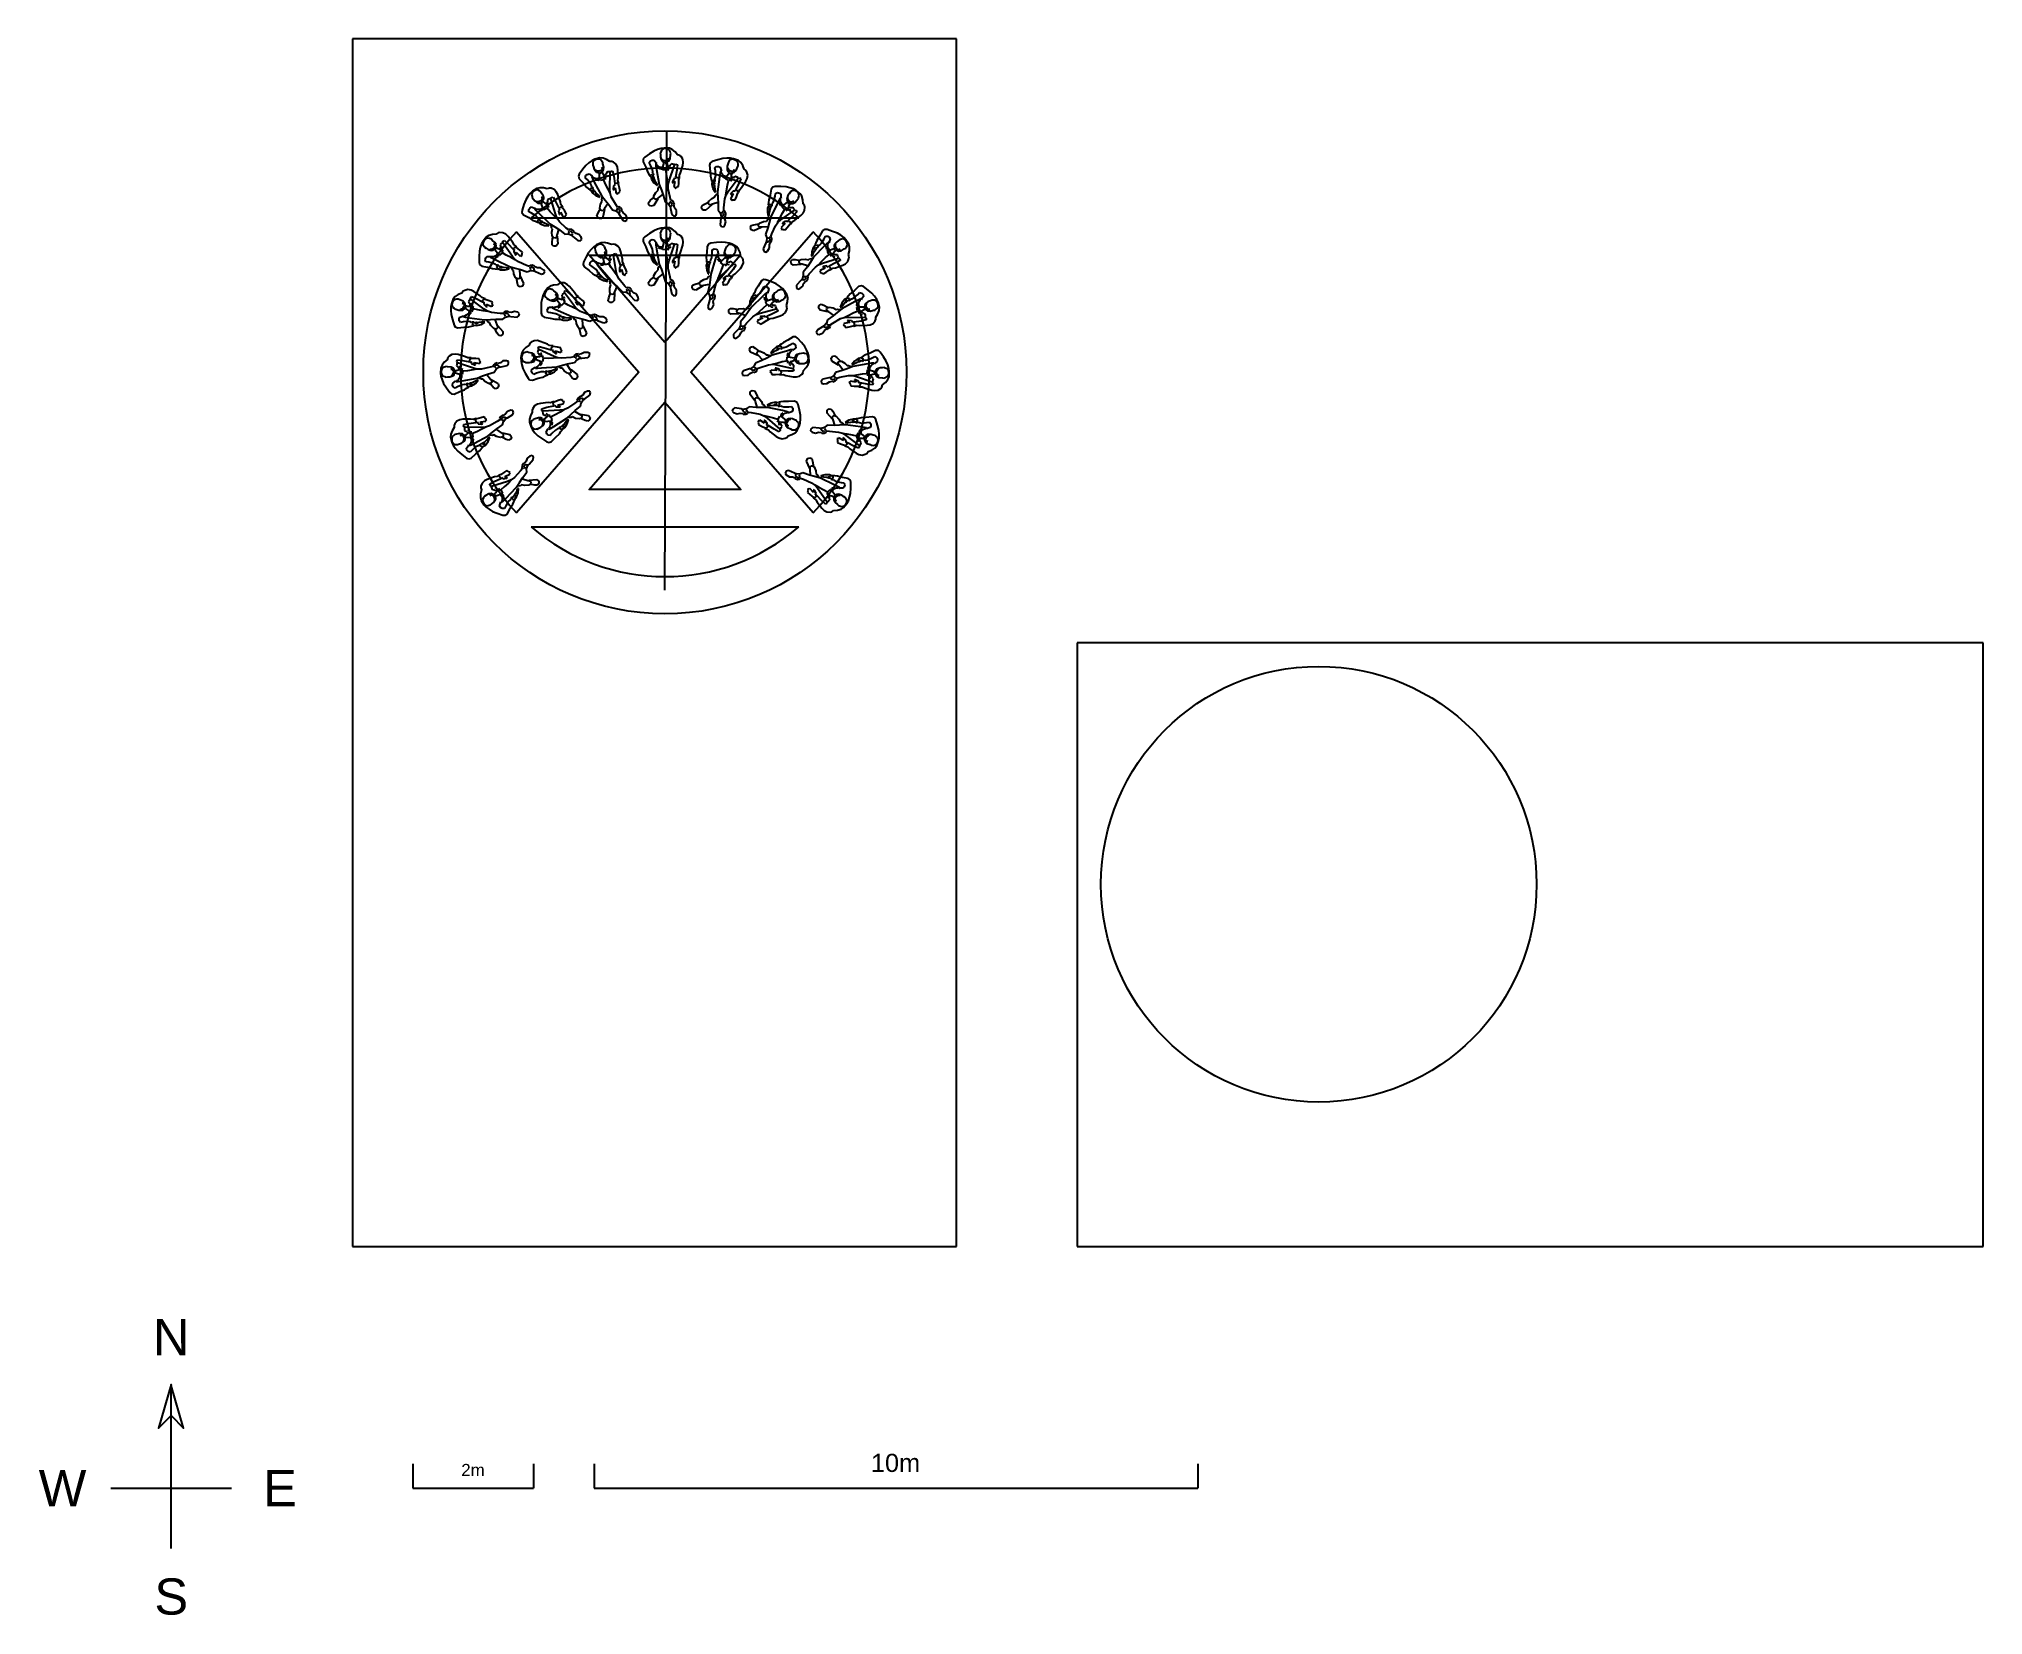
# Model space of a CAD drawing. Header units: metres. Extents: x -5.2 to 27, y -6.1 to 20.
import ezdxf

# ---------------------------------------------------------------- set-up
doc = ezdxf.new("R2010")
doc.units = ezdxf.units.M
for name, color, linetype, lineweight, true_color in [('Furniture', 136, 'Continuous', 25, 0x008080), ('Legend', 40, 'Continuous', 25, 0xffbb00), ('Structures', 136, 'Continuous', 25, 0x008080)]:
    doc.layers.add(name, color=color, linetype=linetype, lineweight=lineweight, true_color=true_color)
doc.styles.add('textstyle15', font='')
doc.styles.add('textstyle16', font='')
doc.styles.add('textstyle17', font='')
doc.styles.add('textstyle18', font='')
doc.styles.add('textstyle19', font='')
doc.styles.add('textstyle20', font='')
doc.styles.get('textstyle15').set_extended_font_data('Arial')
doc.styles.get('textstyle16').set_extended_font_data('Arial')
doc.styles.get('textstyle17').set_extended_font_data('Arial')
doc.styles.get('textstyle18').set_extended_font_data('Arial')
doc.styles.get('textstyle19').set_extended_font_data('Arial')
doc.styles.get('textstyle20').set_extended_font_data('Arial')

# ---------------------------------------------------------------- blocks, each defined once
blk = doc.blocks.new('Legend')
at = {"layer": 'Legend'}
for p, q in [((4, 0.4), (4, 0)), ((6, 0.4), (6, 0)), ((7, 0.4), (7, 0)), ((17, 0.4), (17, 0)), ((-1, 0), (1, 0)), ((4, 0), (6, 0)), ((7, 0), (17, 0))]:
    blk.add_line(p, q, dxfattribs=at)
for points in [[(-0.004, 1.2), (0.202, 0.994), (0, 1.7), (-0.004, 1.713), (-0.209, 0.994), (-0.004, 1.2)], [(0, -1), (0, 1.7)]]:
    blk.add_lwpolyline(points, dxfattribs=at)
for s, insert, char_height, attachment_point, style in [('N', (0, 2.5), 0.6, 5, 'textstyle17'), ('2m', (4.996, 0.4), 0.2, 2, 'textstyle16'), ('10m', (11.992, 0.567), 0.3, 2, 'textstyle15'), ('W', (-1.8, 0), 0.6, 5, 'textstyle18'), ('E', (1.8, 0), 0.6, 5, 'textstyle19'), ('S', (0, -1.8), 0.6, 5, 'textstyle20')]:
    blk.add_mtext(s, dxfattribs=dict(at, insert=insert, char_height=char_height, attachment_point=attachment_point, style=style))
blk = doc.blocks.new('Person sitting')
at = {"layer": 'Furniture', "color": 253, "true_color": 0xa0a0a4}
for p, q in [((-0.319, 0.074), (-0.323, -0.013)), ((-0.299, 0.12), (-0.319, 0.074)), ((-0.308, 0.042), (-0.314, 0.007)), ((-0.314, 0.007), (-0.308, -0.032)), ((-0.29, 0.072), (-0.308, 0.042)), ((-0.262, 0.166), (-0.299, 0.12)), ((-0.264, 0.085), (-0.29, 0.072)), ((-0.245, 0.09), (-0.264, 0.085)), ((-0.212, 0.209), (-0.262, 0.166)), ((-0.238, 0.096), (-0.245, 0.09)), ((-0.208, 0.09), (-0.238, 0.096)), ((-0.201, 0.244), (-0.212, 0.209)), ((-0.151, 0.086), (-0.208, 0.09)), ((-0.182, 0.266), (-0.201, 0.244)), ((-0.138, 0.294), (-0.182, 0.266)), ((-0.127, 0.061), (-0.156, 0.053)), ((-0.156, 0.053), (-0.127, 0.048)), ((-0.114, 0.068), (-0.151, 0.086)), ((-0.14, 0.079), (-0.127, 0.061)), ((-0.083, 0.301), (-0.138, 0.294)), ((-0.127, 0.048), (-0.116, 0.031)), ((-0.112, 0.009), (-0.118, -0.022)), ((-0.116, 0.031), (-0.112, 0.009)), ((-0.099, 0.044), (-0.114, 0.068)), ((-0.109, 0.052), (-0.101, 0.024)), ((-0.094, 0.02), (-0.099, 0.044)), ((-0.075, 0.011), (-0.094, 0.02)), ((-0.092, 0.031), (-0.051, 0.035)), ((-0.092, -0.01), (-0.073, 0.001)), ((-0.033, 0.294), (-0.083, 0.301)), ((-0.073, 0.001), (-0.075, 0.011)), ((-0.057, 0.127), (-0.062, 0.107)), ((-0.062, 0.107), (-0.038, 0.088)), ((-0.049, 0.157), (-0.057, 0.127)), ((-0.055, 0.179), (-0.044, 0.205)), ((-0.042, 0.159), (-0.055, 0.179)), ((-0.051, 0.035), (-0.012, 0.046)), ((-0.044, 0.205), (0.041, 0.196)), ((0.221, 0.07), (-0.042, 0.159)), ((-0.038, 0.088), (-0.02, 0.057)), ((0.089, 0.259), (-0.033, 0.294)), ((-0.012, 0.046), (-0.005, 0.057)), ((0.006, 0.085), (-0.009, 0.103)), ((-0.005, 0.057), (0.017, 0.059)), ((0.012, 0.066), (0.006, 0.085)), ((0.017, 0.059), (0.045, 0.018)), ((0.03, 0.037), (0.039, 0.066)), ((0.045, 0.018), (0.036, -0.039)), ((0.041, 0.196), (0.158, 0.175)), ((0.123, 0.027), (0.049, 0.02)), ((0.128, 0.24), (0.089, 0.259)), ((0.215, 0.04), (0.123, 0.027)), ((0.184, 0.24), (0.128, 0.24)), ((0.157, 0.203), (0.178, 0.234)), ((0.162, 0.183), (0.157, 0.203)), ((0.158, 0.175), (0.178, 0.179)), ((0.178, 0.179), (0.189, 0.146)), ((0.189, 0.229), (0.184, 0.24)), ((0.259, 0.227), (0.189, 0.229)), ((0.189, 0.146), (0.239, 0.122)), ((0.289, 0.051), (0.215, 0.04)), ((0.285, 0.053), (0.221, 0.07)), ((0.23, 0.162), (0.322, 0.146)), ((0.23, 0.153), (0.23, 0.162)), ((0.254, 0.129), (0.23, 0.153)), ((0.239, 0.122), (0.252, 0.122)), ((0.252, 0.122), (0.254, 0.129)), ((0.315, 0.222), (0.259, 0.227)), ((0.352, 0.053), (0.285, 0.053)), ((0.32, 0.203), (0.315, 0.222)), ((0.326, 0.196), (0.32, 0.203)), ((0.322, 0.159), (0.343, 0.166)), ((0.322, 0.146), (0.322, 0.159)), ((0.328, 0.183), (0.326, 0.196)), ((0.339, 0.172), (0.328, 0.183)), ((0.343, 0.166), (0.339, 0.172)), ((0.498, 0.083), (0.352, 0.053)), ((0.455, -0.028), (0.566, 0.005)), ((0.548, 0.098), (0.498, 0.083)), ((0.572, 0.142), (0.548, 0.12)), ((0.548, 0.12), (0.548, 0.098)), ((0.574, 0.088), (0.555, 0.094)), ((0.566, 0.005), (0.598, 0.053)), ((0.611, 0.155), (0.572, 0.142)), ((0.594, 0.068), (0.574, 0.088)), ((0.592, 0.116), (0.577, 0.105)), ((0.611, 0.118), (0.592, 0.116)), ((0.598, 0.053), (0.646, 0.085)), ((0.62, 0.146), (0.611, 0.155)), ((0.638, 0.109), (0.611, 0.118)), ((0.668, 0.159), (0.62, 0.146)), ((0.657, 0.088), (0.638, 0.109)), ((0.646, 0.085), (0.677, 0.09)), ((0.709, 0.188), (0.668, 0.159)), ((0.677, 0.09), (0.779, 0.113)), ((0.768, 0.192), (0.709, 0.188)), ((0.801, 0.179), (0.768, 0.192)), ((0.779, 0.113), (0.803, 0.144)), ((0.803, 0.144), (0.801, 0.179)), ((-0.323, -0.013), (-0.317, -0.065)), ((-0.317, -0.065), (-0.299, -0.124)), ((-0.308, -0.032), (-0.29, -0.06)), ((-0.299, -0.124), (-0.273, -0.185)), ((-0.29, -0.06), (-0.256, -0.071)), ((-0.273, -0.185), (-0.227, -0.256)), ((-0.256, -0.071), (-0.243, -0.074)), ((-0.243, -0.074), (-0.243, -0.078)), ((-0.243, -0.078), (-0.21, -0.076)), ((-0.227, -0.256), (-0.171, -0.335)), ((-0.21, -0.076), (-0.173, -0.074)), ((-0.173, -0.074), (-0.136, -0.065)), ((-0.134, -0.048), (-0.151, -0.062)), ((-0.136, -0.065), (-0.112, -0.054)), ((-0.118, -0.022), (-0.134, -0.048)), ((-0.125, -0.211), (-0.123, -0.18)), ((-0.114, -0.241), (-0.125, -0.211)), ((-0.123, -0.18), (-0.079, -0.148)), ((-0.083, -0.261), (-0.114, -0.241)), ((-0.112, -0.054), (-0.097, -0.034)), ((-0.1, -0.021), (-0.109, -0.039)), ((-0.097, -0.034), (-0.092, -0.01)), ((-0.097, -0.361), (-0.005, -0.317)), ((-0.042, -0.239), (-0.083, -0.261)), ((0.015, -0.041), (-0.081, -0.013)), ((-0.079, -0.148), (-0.07, -0.137)), ((-0.07, -0.137), (-0.066, -0.154)), ((-0.066, -0.154), (-0.031, -0.152)), ((-0.053, -0.141), (-0.062, -0.139)), ((-0.029, -0.119), (-0.053, -0.141)), ((0.034, -0.208), (-0.042, -0.239)), ((-0.031, -0.152), (0.032, -0.141)), ((-0.003, -0.084), (-0.029, -0.119)), ((-0.005, -0.317), (0.071, -0.289)), ((-0.003, -0.041), (-0.003, -0.084)), ((0.028, -0.071), (0.008, -0.111)), ((0.036, -0.039), (0.015, -0.041)), ((0.019, -0.047), (0.028, -0.071)), ((0.032, -0.141), (0.28, -0.095)), ((0.073, -0.202), (0.034, -0.208)), ((0.071, -0.289), (0.108, -0.265)), ((0.089, -0.206), (0.073, -0.202)), ((0.106, -0.193), (0.089, -0.206)), ((0.126, -0.185), (0.106, -0.193)), ((0.108, -0.265), (0.141, -0.248)), ((0.113, -0.215), (0.119, -0.195)), ((0.121, -0.232), (0.113, -0.215)), ((0.139, -0.239), (0.121, -0.232)), ((0.134, -0.198), (0.126, -0.185)), ((0.15, -0.189), (0.134, -0.198)), ((0.141, -0.248), (0.143, -0.237)), ((0.143, -0.237), (0.191, -0.226)), ((0.171, -0.18), (0.15, -0.189)), ((0.17, -0.204), (0.164, -0.218)), ((0.185, -0.194), (0.17, -0.204)), ((0.184, -0.178), (0.171, -0.18)), ((0.208, -0.169), (0.184, -0.178)), ((0.193, -0.186), (0.185, -0.194)), ((0.187, -0.18), (0.193, -0.186)), ((0.191, -0.226), (0.252, -0.185)), ((0.252, -0.145), (0.208, -0.169)), ((0.274, -0.13), (0.252, -0.145)), ((0.252, -0.185), (0.298, -0.132)), ((0.291, -0.126), (0.272, -0.141)), ((0.272, -0.141), (0.274, -0.13)), ((0.28, -0.095), (0.372, -0.06)), ((0.298, -0.132), (0.291, -0.126)), ((0.352, -0.113), (0.313, -0.095)), ((0.374, -0.111), (0.352, -0.113)), ((0.372, -0.06), (0.455, -0.028)), ((0.411, -0.152), (0.374, -0.111)), ((0.47, -0.185), (0.411, -0.152)), ((0.444, -0.039), (0.502, -0.113)), ((0.507, -0.185), (0.47, -0.185)), ((0.509, -0.204), (0.487, -0.187)), ((0.502, -0.113), (0.529, -0.148)), ((0.52, -0.171), (0.507, -0.185)), ((0.548, -0.245), (0.509, -0.204)), ((0.516, -0.119), (0.629, -0.187)), ((0.529, -0.148), (0.52, -0.171)), ((0.585, -0.272), (0.548, -0.245)), ((0.62, -0.265), (0.585, -0.272)), ((0.642, -0.232), (0.62, -0.265)), ((0.629, -0.187), (0.642, -0.232)), ((-0.171, -0.335), (-0.142, -0.359)), ((-0.142, -0.359), (-0.097, -0.361))]:
    blk.add_line(p, q, dxfattribs=at)
blk = doc.blocks.new('Structures - Hourglass')
at = {"layer": 'Structures'}
for p, q in [((-0.2769, 0.3196), (0.277, 0.3196)), ((-0.2769, -0.3197), (0.277, -0.3197))]:
    blk.add_line(p, q, dxfattribs=at)
for points in [[(-0.3069, 0.291), (-0.0539, 0), (-0.3069, -0.291)], [(0.3069, -0.291), (0.0539, 0), (0.3069, 0.291)]]:
    blk.add_lwpolyline(points, dxfattribs=at)
for points in [[(0, 0.062), (-0.1567, 0.2423), (0.1567, 0.2423)], [(0, -0.062), (0.1568, -0.2424), (-0.1568, -0.2424)]]:
    blk.add_lwpolyline(points, close=True, dxfattribs=at)
blk.add_circle((0, 0), 0.5, dxfattribs=at)
for start, end in [(49.0888, 130.9106), (136.523, 223.4785), (316.5216, 43.4765), (229.1042, 310.8958)]:
    blk.add_arc((0, 0), 0.4229, start, end, dxfattribs=at)

msp = doc.modelspace()

# ---------------------------------------------------------------- linework, layer by layer
at = {"layer": 'Structures'}
for p, q in [((10, 20), (0, 20)), ((0, 20), (0, 0)), ((10, 0), (10, 20)), ((5.174, 10.871), (5.205, 18.478)), ((27, 10), (12, 10)), ((12, 10), (12, 0)), ((27, 0), (27, 10)), ((0, 0), (10, 0)), ((12, 0), (27, 0))]:
    msp.add_line(p, q, dxfattribs=at)
for centre, radius in [((5.174, 14.478), 4), ((16, 6), 3.607)]:
    msp.add_circle(centre, radius, dxfattribs=at)

# ---------------------------------------------------------------- block references
at = {"layer": 'Furniture'}
for p, rotation in [((4.127, 17.703), 288), ((5.175, 17.869), 270), ((6.223, 17.703), 252), ((3.181, 17.222), 306), ((7.168, 17.221), 234), ((2.431, 16.471), 324), ((5.175, 16.55), 270), ((6.148, 16.308), 242), ((7.918, 16.471), 216), ((4.202, 16.308), 298), ((6.893, 15.637), 214), ((1.949, 15.526), 342), ((3.456, 15.637), 325.9999999999999), ((8.4, 15.526), 198), ((3.113, 14.695), 354), ((7.236, 14.694), 186), ((8.566, 14.478), 180), ((1.783, 14.478), 360), ((3.253, 13.702), 22.00000000000001), ((7.096, 13.701), 158), ((1.949, 13.43), 18), ((8.4, 13.43), 162), ((2.431, 12.485), 36), ((7.918, 12.484), 144)]:
    msp.add_blockref('Person sitting', p, dxfattribs=dict(at, rotation=rotation))
at = {"layer": 'Legend'}
msp.add_blockref('Legend', (-3, -4), dxfattribs=at)
at = {"layer": 'Structures', "xscale": 8, "yscale": 8}
msp.add_blockref('Structures - Hourglass', (5.174, 14.478), dxfattribs=at)

doc.saveas('drawing.dxf')
